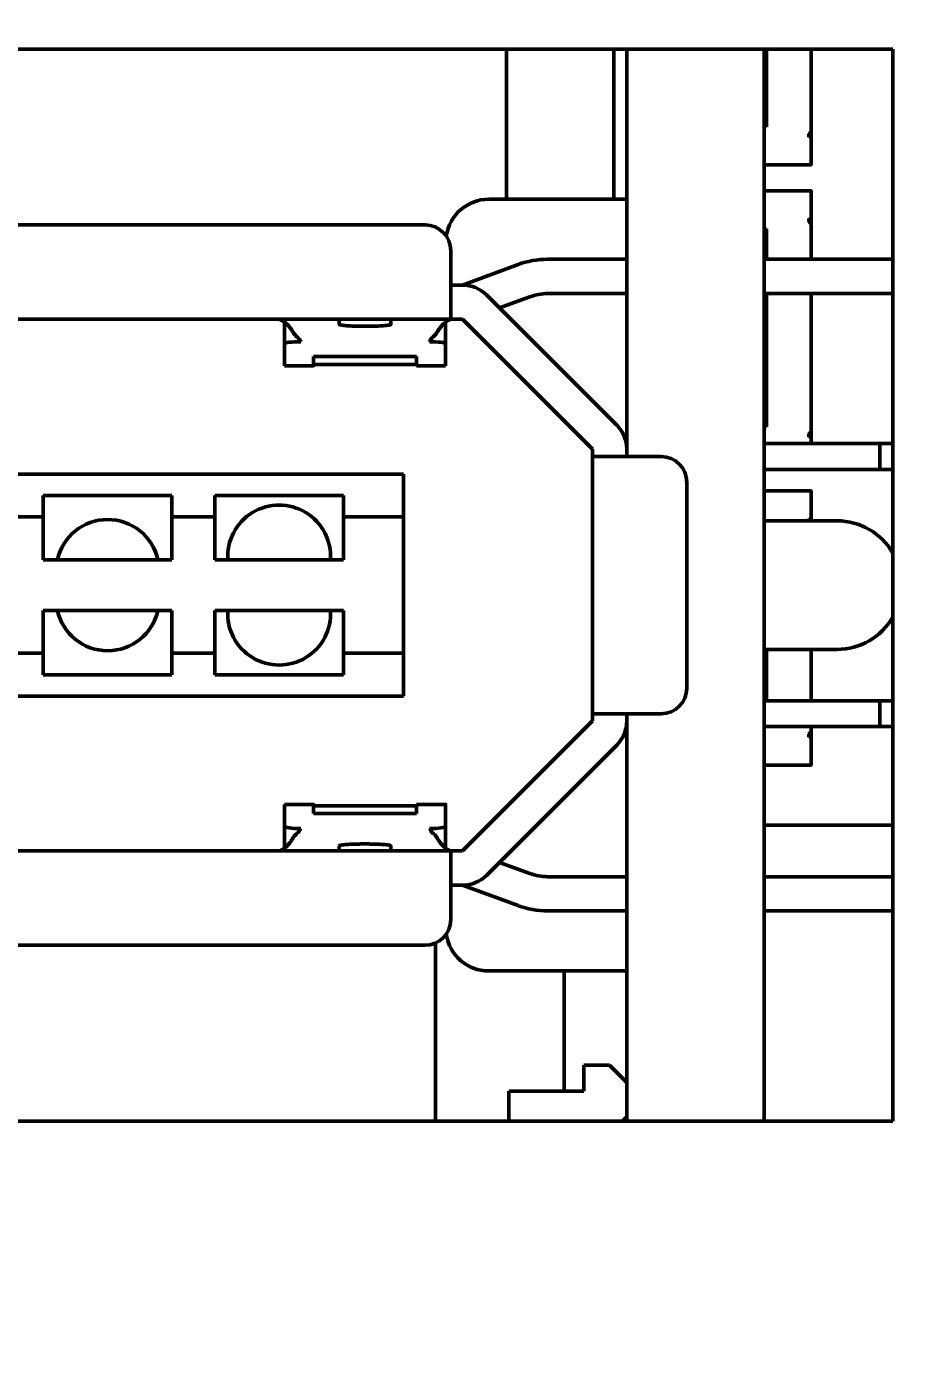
# Model space of a CAD drawing. Header units: millimetres. Extents: x 2121 to 4904, y 892 to 1933.
# Drawn here: x 2494.9 to 2505.29, y 1394.62 to 1410.21 of the extents above; entities that cross this region are included whole.
import ezdxf

# ---------------------------------------------------------------- set-up
doc = ezdxf.new("R2010")
doc.units = ezdxf.units.MM
doc.header["$LTSCALE"] = 1.8
doc.layers.add('외형선(ISO)', color=7, linetype='Continuous', lineweight=50)
doc.layers.add('치수(ISO)', color=7, linetype='Continuous', lineweight=25)
doc.styles.add('주 텍스트 (ISO)', font='')
doc.styles.get('주 텍스트 (ISO)').set_extended_font_data('Tahoma')
doc.dimstyles.new('기본값 (ISO)', dxfattribs={"dimscale": 1.8, "dimtxt": 3.5, "dimasz": 2.5, "dimexe": 3.175, "dimexo": 0, "dimgap": 0.762, "dimtad": 1, "dimrnd": 1e-08, "dimzin": 0, "dimtxsty": '주 텍스트 (ISO)', "dimcen": 0.09, "dimdle": 10, "dimclrd": 256, "dimclre": 256, "dimclrt": 256, "dimazin": 0, "dimtfac": 1.001486, "dimtmove": 0, "dimatfit": 3, "dimfxl": 1, "dimtolj": 1, "dimtzin": 0, "dimlwd": -1, "dimlwe": -1, "dimarcsym": 0})

# ---------------------------------------------------------------- blocks, each defined once
blk = doc.blocks.new('*D747')
at = {"layer": 'Defpoints', "color": 0}
for p in [(2503.341, 1621.494), (2503.941, 1286.494), (2536.504, 1286.494)]:
    blk.add_point(p, dxfattribs=at)
at = {"layer": '치수(ISO)', "color": 7}
for p, q in [((2503.341, 1621.494), (2542.219, 1621.494)), ((2536.504, 1616.994), (2536.504, 1290.994)), ((2503.941, 1286.494), (2542.219, 1286.494))]:
    blk.add_line(p, q, dxfattribs=at)
for points in [[(2537.254, 1616.994), (2535.754, 1616.994), (2536.504, 1621.494)], [(2535.754, 1290.994), (2537.254, 1290.994), (2536.504, 1286.494)]]:
    blk.add_solid(points, dxfattribs=at)
at = {"layer": '치수(ISO)', "color": 7, "insert": (2531.851, 1453.994), "char_height": 6.3, "attachment_point": 5, "rotation": 90, "style": '주 텍스트 (ISO)'}
blk.add_mtext('\\A1;335', dxfattribs=at)

msp = doc.modelspace()

# ---------------------------------------------------------------- linework, layer by layer
at = {"layer": '외형선(ISO)', "color": 7}
for p, q in [((2485.991, 1409.944), (2504.991, 1409.944)), ((2500.491, 1408.194), (2500.491, 1409.944)), ((2501.741, 1408.194), (2501.741, 1409.944)), ((2501.891, 1405.279), (2501.891, 1409.944)), ((2503.491, 1409.944), (2503.491, 1397.444)), ((2503.521, 1409.041), (2503.521, 1409.944)), ((2504.041, 1409.944), (2504.041, 1408.984)), ((2504.991, 1409.944), (2504.991, 1397.444)), ((2503.521, 1409.044), (2503.496, 1409.044)), ((2504.041, 1408.984), (2504.011, 1408.954)), ((2504.011, 1408.954), (2504.036, 1408.979)), ((2504.011, 1408.954), (2504.011, 1408.921)), ((2504.036, 1408.924), (2504.011, 1408.924)), ((2504.036, 1408.979), (2504.041, 1408.984)), ((2504.041, 1408.984), (2504.041, 1408.919)), ((2504.041, 1408.919), (2504.041, 1408.599)), ((2504.036, 1408.594), (2503.496, 1408.594)), ((2503.496, 1408.294), (2504.036, 1408.294)), ((2504.041, 1408.289), (2504.041, 1407.969)), ((2500.283, 1408.194), (2501.891, 1408.194)), ((2504.011, 1407.967), (2504.011, 1407.934)), ((2504.011, 1407.964), (2504.036, 1407.964)), ((2504.041, 1407.969), (2504.041, 1407.904)), ((2490.891, 1407.894), (2499.541, 1407.894)), ((2503.521, 1407.844), (2503.496, 1407.844)), ((2503.521, 1407.494), (2503.521, 1407.847)), ((2504.011, 1407.934), (2504.041, 1407.904)), ((2504.036, 1407.909), (2504.011, 1407.934)), ((2504.041, 1407.904), (2504.036, 1407.909)), ((2504.041, 1407.904), (2504.041, 1407.494)), ((2499.841, 1407.594), (2499.841, 1407.294)), ((2501.691, 1407.494), (2500.969, 1407.494)), ((2501.691, 1407.494), (2501.891, 1407.494)), ((2504.341, 1407.494), (2503.491, 1407.494)), ((2504.341, 1407.494), (2504.991, 1407.494)), ((2500.624, 1407.433), (2499.976, 1407.194)), ((2499.841, 1406.794), (2499.841, 1407.294)), ((2499.976, 1407.194), (2499.841, 1407.194)), ((2501.774, 1405.561), (2500.259, 1407.077)), ((2500.762, 1407.057), (2500.408, 1406.927)), ((2501.891, 1407.094), (2500.969, 1407.094)), ((2504.341, 1407.094), (2503.491, 1407.094)), ((2503.521, 1405.541), (2503.521, 1407.094)), ((2504.041, 1407.094), (2504.041, 1405.484)), ((2504.341, 1407.094), (2504.991, 1407.094)), ((2499.841, 1406.794), (2490.591, 1406.794)), ((2497.904, 1406.76), (2497.904, 1406.506)), ((2499.779, 1406.76), (2499.779, 1406.506)), ((2499.841, 1406.794), (2499.976, 1406.794)), ((2499.976, 1406.794), (2501.491, 1405.279)), ((2498.241, 1406.251), (2497.904, 1406.251)), ((2499.779, 1406.251), (2499.441, 1406.251)), ((2503.521, 1405.544), (2503.496, 1405.544)), ((2504.041, 1405.484), (2504.011, 1405.454)), ((2504.011, 1405.454), (2504.036, 1405.479)), ((2504.011, 1405.454), (2504.011, 1405.421)), ((2504.036, 1405.479), (2504.041, 1405.484)), ((2504.041, 1405.484), (2504.041, 1405.419)), ((2504.841, 1405.344), (2503.491, 1405.344)), ((2504.036, 1405.424), (2504.011, 1405.424)), ((2504.041, 1405.419), (2504.041, 1405.344)), ((2504.841, 1405.044), (2504.841, 1405.344)), ((2504.841, 1405.344), (2504.991, 1405.344)), ((2501.491, 1405.279), (2501.491, 1405.194)), ((2501.491, 1402.194), (2501.491, 1405.194)), ((2501.991, 1405.194), (2501.491, 1405.194)), ((2501.891, 1405.194), (2501.891, 1405.279)), ((2501.991, 1405.194), (2502.291, 1405.194)), ((2492.391, 1404.989), (2499.291, 1404.989)), ((2499.291, 1404.989), (2499.291, 1404.489)), ((2504.841, 1405.044), (2503.491, 1405.044)), ((2504.991, 1405.044), (2504.841, 1405.044)), ((2502.591, 1402.494), (2502.591, 1404.894)), ((2495.091, 1404.739), (2495.091, 1404.489)), ((2496.591, 1404.739), (2495.091, 1404.739)), ((2496.591, 1404.489), (2496.591, 1404.739)), ((2497.091, 1404.739), (2497.091, 1404.489)), ((2498.591, 1404.739), (2497.091, 1404.739)), ((2498.591, 1404.489), (2498.591, 1404.739)), ((2503.496, 1404.794), (2504.036, 1404.794)), ((2504.041, 1404.789), (2504.041, 1404.469)), ((2494.591, 1404.489), (2495.091, 1404.489)), ((2495.091, 1404.489), (2495.091, 1403.989)), ((2496.591, 1404.489), (2497.091, 1404.489)), ((2496.591, 1403.989), (2496.591, 1404.489)), ((2497.091, 1404.489), (2497.091, 1403.989)), ((2498.591, 1404.489), (2499.291, 1404.489)), ((2498.591, 1403.989), (2498.591, 1404.489)), ((2499.291, 1403.989), (2499.291, 1404.489)), ((2503.491, 1404.444), (2504.341, 1404.444)), ((2504.011, 1404.467), (2504.011, 1404.444)), ((2504.011, 1404.464), (2504.036, 1404.464)), ((2504.041, 1404.469), (2504.041, 1404.444)), ((2496.591, 1403.989), (2495.091, 1403.989)), ((2498.591, 1403.989), (2497.091, 1403.989)), ((2499.291, 1403.399), (2499.291, 1403.989)), ((2496.591, 1403.399), (2495.091, 1403.399)), ((2495.091, 1402.899), (2495.091, 1403.399)), ((2496.591, 1403.399), (2496.591, 1402.899)), ((2498.591, 1403.399), (2497.091, 1403.399)), ((2497.091, 1402.899), (2497.091, 1403.399)), ((2498.591, 1403.399), (2498.591, 1402.899)), ((2499.291, 1402.899), (2499.291, 1403.399)), ((2495.091, 1402.899), (2494.591, 1402.899)), ((2495.091, 1402.649), (2495.091, 1402.899)), ((2496.591, 1402.899), (2496.591, 1402.649)), ((2497.091, 1402.899), (2496.591, 1402.899)), ((2497.091, 1402.649), (2497.091, 1402.899)), ((2498.591, 1402.899), (2498.591, 1402.649)), ((2499.291, 1402.899), (2498.591, 1402.899)), ((2499.291, 1402.899), (2499.291, 1402.399)), ((2504.341, 1402.944), (2503.491, 1402.944)), ((2503.521, 1402.344), (2503.521, 1402.944)), ((2504.041, 1402.944), (2504.041, 1402.344)), ((2496.591, 1402.649), (2495.091, 1402.649)), ((2498.591, 1402.649), (2497.091, 1402.649)), ((2499.291, 1402.399), (2492.391, 1402.399)), ((2504.841, 1402.344), (2503.491, 1402.344)), ((2504.841, 1402.044), (2504.841, 1402.344)), ((2504.841, 1402.344), (2504.991, 1402.344)), ((2501.491, 1402.11), (2501.491, 1402.194)), ((2501.491, 1402.194), (2501.991, 1402.194)), ((2501.891, 1402.194), (2501.891, 1402.11)), ((2501.991, 1402.194), (2502.291, 1402.194)), ((2499.976, 1400.594), (2501.491, 1402.11)), ((2501.891, 1397.444), (2501.891, 1402.11)), ((2504.841, 1402.044), (2503.491, 1402.044)), ((2503.521, 1402.041), (2503.521, 1402.044)), ((2504.041, 1402.044), (2504.041, 1401.984)), ((2504.991, 1402.044), (2504.841, 1402.044)), ((2504.041, 1401.984), (2504.011, 1401.954)), ((2504.011, 1401.954), (2504.036, 1401.979)), ((2504.011, 1401.954), (2504.011, 1401.921)), ((2504.036, 1401.924), (2504.011, 1401.924)), ((2504.036, 1401.979), (2504.041, 1401.984)), ((2504.041, 1401.984), (2504.041, 1401.919)), ((2504.041, 1401.919), (2504.041, 1401.599)), ((2501.774, 1401.827), (2500.259, 1400.311)), ((2504.036, 1401.594), (2503.496, 1401.594)), ((2498.241, 1401.137), (2497.904, 1401.137)), ((2499.779, 1401.137), (2499.441, 1401.137)), ((2497.904, 1400.628), (2497.904, 1400.883)), ((2499.779, 1400.628), (2499.779, 1400.883)), ((2504.991, 1400.894), (2503.491, 1400.894)), ((2490.591, 1400.594), (2499.841, 1400.594)), ((2499.841, 1400.594), (2499.976, 1400.594)), ((2499.841, 1400.094), (2499.841, 1400.594)), ((2500.408, 1400.461), (2500.762, 1400.331)), ((2499.976, 1400.194), (2499.841, 1400.194)), ((2500.624, 1399.956), (2499.976, 1400.194)), ((2500.969, 1400.294), (2501.891, 1400.294)), ((2504.341, 1400.294), (2503.491, 1400.294)), ((2504.341, 1400.294), (2504.991, 1400.294)), ((2499.841, 1399.794), (2499.841, 1400.094)), ((2501.691, 1399.894), (2500.969, 1399.894)), ((2501.691, 1399.894), (2501.891, 1399.894)), ((2504.341, 1399.894), (2503.491, 1399.894)), ((2504.341, 1399.894), (2504.991, 1399.894)), ((2490.891, 1399.494), (2499.541, 1399.494)), ((2499.661, 1397.444), (2499.661, 1399.519)), ((2501.891, 1399.194), (2500.283, 1399.194)), ((2501.161, 1399.194), (2501.161, 1397.794)), ((2501.691, 1398.094), (2501.391, 1398.094)), ((2501.391, 1398.094), (2501.391, 1397.794)), ((2501.891, 1397.894), (2501.691, 1398.094)), ((2501.391, 1397.794), (2500.516, 1397.794)), ((2500.516, 1397.794), (2500.516, 1397.444)), ((2504.991, 1397.444), (2485.991, 1397.444)), ((2501.841, 1397.444), (2501.891, 1397.494))]:
    msp.add_line(p, q, dxfattribs=at)
for centre, radius, start, end in [((2503.496, 1409.039), 0.005, 90, 180), ((2504.036, 1408.919), 0.005, 0, 90), ((2503.496, 1408.599), 0.005, 180, 270), ((2504.036, 1408.599), 0.005, 270, 0), ((2503.496, 1408.289), 0.005, 90, 180), ((2504.036, 1408.289), 0.005, 0, 90), ((2500.283, 1407.694), 0.5, 90, 171.9012), ((2504.036, 1407.969), 0.005, 270, 0), ((2499.541, 1407.594), 0.3, 0, 90), ((2503.496, 1407.849), 0.005, 180, 270), ((2500.969, 1406.494), 1, 90, 110.2046), ((2499.976, 1406.794), 0.4, 45, 90), ((2500.969, 1406.494), 0.6, 90, 110.2046), ((2501.491, 1405.279), 0.4, 0, 45), ((2503.496, 1405.539), 0.005, 90, 180), ((2504.036, 1405.419), 0.005, 0, 90), ((2502.291, 1404.894), 0.3, 0, 90), ((2503.496, 1404.789), 0.005, 90, 180), ((2504.036, 1404.789), 0.005, 0, 90), ((2497.84, 1404.027), 0.6, 356.4062, 183.5938), ((2495.841, 1403.859), 0.6, 90, 167.4773), ((2495.841, 1403.859), 0.6, 12.5227, 90), ((2504.036, 1404.469), 0.005, 270, 0), ((2504.341, 1403.694), 0.75, 29.9264, 90), ((2495.841, 1403.529), 0.6, 192.5227, 270), ((2495.841, 1403.529), 0.6, 270, 347.4773), ((2497.84, 1403.362), 0.6, 176.4062, 3.5938), ((2504.341, 1403.694), 0.75, 270, 330.0736), ((2502.291, 1402.494), 0.3, 270, 0), ((2501.491, 1402.11), 0.4, 315, 0), ((2503.496, 1402.039), 0.005, 90, 180), ((2504.036, 1401.919), 0.005, 0, 90), ((2503.496, 1401.599), 0.005, 180, 270), ((2504.036, 1401.599), 0.005, 270, 0), ((2499.976, 1400.594), 0.4, 270, 315), ((2500.969, 1400.894), 0.6, 249.7954, 270), ((2500.969, 1400.894), 1, 249.7954, 270), ((2499.541, 1399.794), 0.3, 270, 0), ((2500.283, 1399.694), 0.5, 188.0988, 270)]:
    msp.add_arc(centre, radius, start, end, dxfattribs=at)
for points in [[(2503.521, 1409.039), (2503.521, 1409.04), (2503.521, 1409.041), (2503.521, 1409.041)], [(2504.011, 1408.921), (2504.011, 1408.921), (2504.011, 1408.92), (2504.011, 1408.919)], [(2504.011, 1407.969), (2504.011, 1407.969), (2504.011, 1407.968), (2504.011, 1407.967)], [(2503.521, 1407.847), (2503.521, 1407.848), (2503.521, 1407.849), (2503.521, 1407.849)], [(2503.521, 1405.539), (2503.521, 1405.54), (2503.521, 1405.541), (2503.521, 1405.541)], [(2504.011, 1405.421), (2504.011, 1405.421), (2504.011, 1405.42), (2504.011, 1405.419)], [(2504.011, 1404.469), (2504.011, 1404.469), (2504.011, 1404.468), (2504.011, 1404.467)], [(2503.521, 1402.039), (2503.521, 1402.04), (2503.521, 1402.041), (2503.521, 1402.041)], [(2504.011, 1401.921), (2504.011, 1401.921), (2504.011, 1401.92), (2504.011, 1401.919)]]:
    msp.add_open_spline(points, degree=3, dxfattribs=at)
for points, knots in [([(2497.842, 1406.794), (2497.856, 1406.788), (2497.867, 1406.783), (2497.878, 1406.777), (2497.883, 1406.774), (2497.888, 1406.771), (2497.892, 1406.769), (2497.894, 1406.767), (2497.897, 1406.766), (2497.899, 1406.764), (2497.9, 1406.764), (2497.901, 1406.763), (2497.902, 1406.762), (2497.902, 1406.762), (2497.902, 1406.761), (2497.903, 1406.761), (2497.903, 1406.761), (2497.904, 1406.76), (2497.904, 1406.76), (2497.909, 1406.757), (2497.913, 1406.753), (2497.917, 1406.75), (2497.923, 1406.744), (2497.93, 1406.738), (2497.936, 1406.732), (2497.941, 1406.727), (2497.946, 1406.721), (2497.951, 1406.715), (2497.955, 1406.711), (2497.958, 1406.707), (2497.961, 1406.702), (2497.963, 1406.7), (2497.965, 1406.698), (2497.967, 1406.695), (2497.972, 1406.688), (2497.977, 1406.681), (2497.982, 1406.674), (2497.984, 1406.672), (2497.985, 1406.67), (2497.986, 1406.668), (2497.987, 1406.666), (2497.989, 1406.664), (2497.99, 1406.662), (2497.991, 1406.66), (2497.993, 1406.658), (2497.994, 1406.656), (2497.995, 1406.654), (2497.997, 1406.652), (2497.998, 1406.65), (2497.998, 1406.649), (2497.999, 1406.648), (2497.999, 1406.647), (2498, 1406.647), (2498, 1406.647), (2498, 1406.646), (2498, 1406.646), (2498.001, 1406.645), (2498.001, 1406.645), (2498.002, 1406.644), (2498.002, 1406.643), (2498.003, 1406.642), (2498.004, 1406.64), (2498.005, 1406.639), (2498.006, 1406.637), (2498.008, 1406.634), (2498.01, 1406.631), (2498.012, 1406.628), (2498.013, 1406.627), (2498.014, 1406.626), (2498.014, 1406.625), (2498.017, 1406.621), (2498.019, 1406.618), (2498.022, 1406.615), (2498.024, 1406.613), (2498.027, 1406.61), (2498.029, 1406.608), (2498.033, 1406.603), (2498.038, 1406.599), (2498.043, 1406.594), (2498.046, 1406.592), (2498.049, 1406.59), (2498.052, 1406.587), (2498.053, 1406.586), (2498.054, 1406.585), (2498.055, 1406.584), (2498.055, 1406.584), (2498.056, 1406.584), (2498.056, 1406.583), (2498.057, 1406.583), (2498.057, 1406.582), (2498.058, 1406.581), (2498.058, 1406.581), (2498.059, 1406.581), (2498.059, 1406.58), (2498.06, 1406.58), (2498.06, 1406.58), (2498.06, 1406.579), (2498.065, 1406.574), (2498.07, 1406.569), (2498.074, 1406.564), (2498.076, 1406.56), (2498.079, 1406.557), (2498.081, 1406.554), (2498.086, 1406.545), (2498.089, 1406.538), (2498.091, 1406.533)], [0.0020053, 0.0020053, 0.0020053, 0.0020053, 0.1267546, 0.1267546, 0.1267546, 0.1891293, 0.1891293, 0.1891293, 0.2203166, 0.2203166, 0.2203166, 0.2359103, 0.2359103, 0.2359103, 0.2437071, 0.2437071, 0.2437071, 0.251504, 0.251504, 0.251504, 0.3029398, 0.3029398, 0.3029398, 0.3762533, 0.3762533, 0.3762533, 0.438628, 0.438628, 0.438628, 0.4793784, 0.4793784, 0.4793784, 0.5010026, 0.5010026, 0.5010026, 0.5633773, 0.5633773, 0.5633773, 0.5791938, 0.5791938, 0.5791938, 0.5945646, 0.5945646, 0.5945646, 0.6101583, 0.6101583, 0.6101583, 0.625752, 0.625752, 0.625752, 0.6306847, 0.6306847, 0.6306847, 0.633726, 0.633726, 0.633726, 0.6367672, 0.6367672, 0.6367672, 0.6428492, 0.6428492, 0.6428492, 0.6550118, 0.6550118, 0.6550118, 0.6793312, 0.6793312, 0.6793312, 0.6881266, 0.6881266, 0.6881266, 0.719314, 0.719314, 0.719314, 0.7505013, 0.7505013, 0.7505013, 0.812876, 0.812876, 0.812876, 0.8440633, 0.8440633, 0.8440633, 0.8557671, 0.8557671, 0.8557671, 0.859657, 0.859657, 0.859657, 0.8674538, 0.8674538, 0.8674538, 0.8713522, 0.8713522, 0.8713522, 0.8752507, 0.8752507, 0.8752507, 0.9136228, 0.9136228, 0.9136228, 0.9376253, 0.9376253, 0.9376253, 1, 1, 1, 1]), ([(2498.541, 1406.734), (2498.541, 1406.74), (2498.541, 1406.745), (2498.541, 1406.773), (2498.541, 1406.784), (2498.541, 1406.794)], [0.7002284, 0.7002284, 0.7002284, 0.7002284, 0.75, 0.75, 0.9988847, 0.9988847, 0.9988847, 0.9988847]), ([(2498.841, 1406.713), (2498.82, 1406.713), (2498.799, 1406.713), (2498.756, 1406.714), (2498.735, 1406.714), (2498.683, 1406.716), (2498.654, 1406.718), (2498.602, 1406.721), (2498.581, 1406.724), (2498.557, 1406.727), (2498.55, 1406.729), (2498.543, 1406.731), (2498.541, 1406.733), (2498.541, 1406.734)], [-0.04726548, -0.04726548, -0.04726548, -0.04726548, -0.04087659, -0.04087659, -0.03423984, -0.03423984, -0.02364633, -0.02364633, -0.01215197, -0.01215197, -0.0053539, -0.0053539, -0.000001, -0.000001, -0.000001, -0.000001]), ([(2499.141, 1406.734), (2499.141, 1406.733), (2499.14, 1406.731), (2499.133, 1406.729), (2499.126, 1406.727), (2499.102, 1406.724), (2499.081, 1406.721), (2499.029, 1406.718), (2499, 1406.716), (2498.947, 1406.714), (2498.926, 1406.714), (2498.884, 1406.713), (2498.863, 1406.713), (2498.841, 1406.713)], [-0.04726258, -0.04726258, -0.04726258, -0.04726258, -0.04191013, -0.04191013, -0.03511271, -0.03511271, -0.0236194, -0.0236194, -0.01302658, -0.01302658, -0.00638985, -0.00638985, -0.000001, -0.000001, -0.000001, -0.000001]), ([(2499.141, 1406.794), (2499.141, 1406.784), (2499.141, 1406.773), (2499.141, 1406.745), (2499.141, 1406.74), (2499.141, 1406.734)], [-0.9988847, -0.9988847, -0.9988847, -0.9988847, -0.75, -0.75, -0.7002284, -0.7002284, -0.7002284, -0.7002284]), ([(2499.591, 1406.533), (2499.594, 1406.538), (2499.597, 1406.545), (2499.602, 1406.554), (2499.604, 1406.557), (2499.607, 1406.56), (2499.609, 1406.564), (2499.613, 1406.569), (2499.617, 1406.574), (2499.623, 1406.579), (2499.623, 1406.58), (2499.623, 1406.58), (2499.624, 1406.58), (2499.624, 1406.581), (2499.624, 1406.581), (2499.625, 1406.581), (2499.626, 1406.582), (2499.626, 1406.583), (2499.627, 1406.583), (2499.627, 1406.584), (2499.628, 1406.584), (2499.628, 1406.584), (2499.629, 1406.585), (2499.63, 1406.586), (2499.631, 1406.587), (2499.634, 1406.59), (2499.637, 1406.592), (2499.639, 1406.594), (2499.645, 1406.599), (2499.649, 1406.603), (2499.654, 1406.608), (2499.656, 1406.61), (2499.659, 1406.613), (2499.661, 1406.615), (2499.663, 1406.618), (2499.666, 1406.621), (2499.669, 1406.625), (2499.669, 1406.626), (2499.67, 1406.627), (2499.671, 1406.628), (2499.673, 1406.63), (2499.675, 1406.633), (2499.677, 1406.636), (2499.678, 1406.638), (2499.679, 1406.64), (2499.68, 1406.642), (2499.681, 1406.643), (2499.681, 1406.644), (2499.682, 1406.645), (2499.682, 1406.645), (2499.683, 1406.646), (2499.683, 1406.646), (2499.683, 1406.647), (2499.683, 1406.647), (2499.684, 1406.647), (2499.684, 1406.648), (2499.684, 1406.649), (2499.685, 1406.65), (2499.686, 1406.652), (2499.688, 1406.654), (2499.689, 1406.656), (2499.69, 1406.658), (2499.692, 1406.66), (2499.693, 1406.662), (2499.694, 1406.664), (2499.695, 1406.666), (2499.697, 1406.668), (2499.698, 1406.67), (2499.699, 1406.672), (2499.701, 1406.674), (2499.706, 1406.681), (2499.711, 1406.688), (2499.716, 1406.695), (2499.718, 1406.698), (2499.72, 1406.7), (2499.721, 1406.702), (2499.725, 1406.707), (2499.728, 1406.711), (2499.732, 1406.715), (2499.737, 1406.721), (2499.742, 1406.727), (2499.747, 1406.732), (2499.753, 1406.738), (2499.759, 1406.744), (2499.766, 1406.75), (2499.77, 1406.753), (2499.774, 1406.757), (2499.778, 1406.76), (2499.779, 1406.76), (2499.78, 1406.761), (2499.78, 1406.761), (2499.78, 1406.761), (2499.781, 1406.762), (2499.781, 1406.762), (2499.782, 1406.763), (2499.783, 1406.764), (2499.784, 1406.764), (2499.786, 1406.766), (2499.789, 1406.767), (2499.791, 1406.769), (2499.795, 1406.771), (2499.8, 1406.774), (2499.805, 1406.777), (2499.816, 1406.783), (2499.827, 1406.788), (2499.841, 1406.794)], [0, 0, 0, 0, 0.0623747, 0.0623747, 0.0623747, 0.0863772, 0.0863772, 0.0863772, 0.1247494, 0.1247494, 0.1247494, 0.1286478, 0.1286478, 0.1286478, 0.1325462, 0.1325462, 0.1325462, 0.140343, 0.140343, 0.140343, 0.1442341, 0.1442341, 0.1442341, 0.1559367, 0.1559367, 0.1559367, 0.187124, 0.187124, 0.187124, 0.2494987, 0.2494987, 0.2494987, 0.280686, 0.280686, 0.280686, 0.3118734, 0.3118734, 0.3118734, 0.3206749, 0.3206749, 0.3206749, 0.3430607, 0.3430607, 0.3430607, 0.3571617, 0.3571617, 0.3571617, 0.363245, 0.363245, 0.363245, 0.3662868, 0.3662868, 0.3662868, 0.3693288, 0.3693288, 0.3693288, 0.3742481, 0.3742481, 0.3742481, 0.3898417, 0.3898417, 0.3898417, 0.4054354, 0.4054354, 0.4054354, 0.4208253, 0.4208253, 0.4208253, 0.4366227, 0.4366227, 0.4366227, 0.4989974, 0.4989974, 0.4989974, 0.5206458, 0.5206458, 0.5206458, 0.5613721, 0.5613721, 0.5613721, 0.6237468, 0.6237468, 0.6237468, 0.6970752, 0.6970752, 0.6970752, 0.7484961, 0.7484961, 0.7484961, 0.756293, 0.756293, 0.756293, 0.7640898, 0.7640898, 0.7640898, 0.7796835, 0.7796835, 0.7796835, 0.8108708, 0.8108708, 0.8108708, 0.8732455, 0.8732455, 0.8732455, 0.9979948, 0.9979948, 0.9979948, 0.9979948]), ([(2498.091, 1406.533), (2498.042, 1406.533), (2497.993, 1406.531), (2497.958, 1406.526), (2497.924, 1406.521), (2497.904, 1406.514), (2497.904, 1406.506)], [0, 0, 0, 0, 0.5, 0.5, 0.5, 1, 1, 1, 1]), ([(2497.904, 1406.506), (2497.904, 1406.505), (2497.904, 1406.499), (2497.904, 1406.491), (2497.904, 1406.481), (2497.904, 1406.476), (2497.904, 1406.474), (2497.904, 1406.474), (2497.904, 1406.473), (2497.904, 1406.473), (2497.904, 1406.472), (2497.904, 1406.471), (2497.904, 1406.46), (2497.904, 1406.447), (2497.904, 1406.413), (2497.904, 1406.393), (2497.904, 1406.351), (2497.904, 1406.329), (2497.904, 1406.289), (2497.904, 1406.271), (2497.904, 1406.255), (2497.904, 1406.252), (2497.904, 1406.251), (2497.904, 1406.251), (2497.904, 1406.251)], [-0.2211868, -0.2211868, -0.2211868, -0.2211868, -0.21875, -0.203125, -0.1953125, -0.1914063, -0.190918, -0.190918, -0.1904297, -0.1904297, -0.1894531, -0.1875, -0.1875, -0.15625, -0.15625, -0.125, -0.125, -0.09375, -0.09375, -0.0625, -0.0625, -0.046875, -0.046875, -0.0452681, -0.0452681, -0.0452681, -0.0452681]), ([(2499.779, 1406.506), (2499.779, 1406.514), (2499.76, 1406.521), (2499.725, 1406.526), (2499.689, 1406.531), (2499.642, 1406.533), (2499.591, 1406.533)], [0, 0, 0, 0, 0.5, 0.5, 0.5, 1, 1, 1, 1]), ([(2499.779, 1406.251), (2499.779, 1406.251), (2499.779, 1406.251), (2499.779, 1406.252), (2499.779, 1406.255), (2499.779, 1406.271), (2499.779, 1406.289), (2499.779, 1406.329), (2499.779, 1406.351), (2499.779, 1406.393), (2499.779, 1406.413), (2499.779, 1406.447), (2499.779, 1406.46), (2499.779, 1406.471), (2499.779, 1406.472), (2499.779, 1406.473), (2499.779, 1406.473), (2499.779, 1406.474), (2499.779, 1406.474), (2499.779, 1406.476), (2499.779, 1406.481), (2499.779, 1406.491), (2499.779, 1406.499), (2499.779, 1406.505), (2499.779, 1406.506)], [0.0452681, 0.0452681, 0.0452681, 0.0452681, 0.046875, 0.046875, 0.0625, 0.0625, 0.09375, 0.09375, 0.125, 0.125, 0.15625, 0.15625, 0.1875, 0.1875, 0.1894531, 0.1904297, 0.1904297, 0.190918, 0.190918, 0.1914063, 0.1953125, 0.203125, 0.21875, 0.2211868, 0.2211868, 0.2211868, 0.2211868]), ([(2498.241, 1406.251), (2498.241, 1406.251), (2498.241, 1406.251), (2498.241, 1406.252), (2498.241, 1406.255), (2498.241, 1406.271), (2498.241, 1406.289), (2498.241, 1406.325), (2498.241, 1406.342), (2498.241, 1406.359)], [0.04526813, 0.04526813, 0.04526813, 0.04526813, 0.046875, 0.046875, 0.0625, 0.0625, 0.09375, 0.09375, 0.11856529, 0.11856529, 0.11856529, 0.11856529]), ([(2498.241, 1406.359), (2498.441, 1406.359), (2498.641, 1406.359), (2499.041, 1406.359), (2499.241, 1406.359), (2499.441, 1406.359)], [-0.1200022, -0.1200022, -0.1200022, -0.1200022, -0.0600022, -0.0600022, -0.0000022, -0.0000022, -0.0000022, -0.0000022]), ([(2499.441, 1406.268), (2499.241, 1406.268), (2499.041, 1406.268), (2498.641, 1406.268), (2498.441, 1406.268), (2498.241, 1406.268)], [0.0000017, 0.0000017, 0.0000017, 0.0000017, 0.0600017, 0.0600017, 0.1200017, 0.1200017, 0.1200017, 0.1200017]), ([(2499.441, 1406.359), (2499.441, 1406.342), (2499.441, 1406.325), (2499.441, 1406.289), (2499.441, 1406.271), (2499.441, 1406.255), (2499.441, 1406.252), (2499.441, 1406.251), (2499.441, 1406.251), (2499.441, 1406.251)], [-0.11856529, -0.11856529, -0.11856529, -0.11856529, -0.09375, -0.09375, -0.0625, -0.0625, -0.046875, -0.046875, -0.04526813, -0.04526813, -0.04526813, -0.04526813]), ([(2497.904, 1400.883), (2497.904, 1400.884), (2497.904, 1400.889), (2497.904, 1400.898), (2497.904, 1400.908), (2497.904, 1400.913), (2497.904, 1400.915), (2497.904, 1400.915), (2497.904, 1400.915), (2497.904, 1400.916), (2497.904, 1400.917), (2497.904, 1400.917), (2497.904, 1400.928), (2497.904, 1400.942), (2497.904, 1400.976), (2497.904, 1400.996), (2497.904, 1401.037), (2497.904, 1401.059), (2497.904, 1401.099), (2497.904, 1401.117), (2497.904, 1401.133), (2497.904, 1401.137), (2497.904, 1401.137), (2497.904, 1401.137), (2497.904, 1401.137)], [-0.2211868, -0.2211868, -0.2211868, -0.2211868, -0.21875, -0.203125, -0.1953125, -0.1914063, -0.190918, -0.190918, -0.1904297, -0.1904297, -0.1894531, -0.1875, -0.1875, -0.15625, -0.15625, -0.125, -0.125, -0.09375, -0.09375, -0.0625, -0.0625, -0.046875, -0.046875, -0.0452681, -0.0452681, -0.0452681, -0.0452681]), ([(2498.241, 1401.137), (2498.241, 1401.137), (2498.241, 1401.137), (2498.241, 1401.137), (2498.241, 1401.133), (2498.241, 1401.117), (2498.241, 1401.099), (2498.241, 1401.064), (2498.241, 1401.046), (2498.241, 1401.029)], [0.04526813, 0.04526813, 0.04526813, 0.04526813, 0.046875, 0.046875, 0.0625, 0.0625, 0.09375, 0.09375, 0.11856529, 0.11856529, 0.11856529, 0.11856529]), ([(2499.441, 1401.121), (2499.241, 1401.121), (2499.041, 1401.121), (2498.641, 1401.121), (2498.441, 1401.121), (2498.241, 1401.121)], [0.0000017, 0.0000017, 0.0000017, 0.0000017, 0.0600017, 0.0600017, 0.1200017, 0.1200017, 0.1200017, 0.1200017]), ([(2499.441, 1401.029), (2499.441, 1401.046), (2499.441, 1401.064), (2499.441, 1401.099), (2499.441, 1401.117), (2499.441, 1401.133), (2499.441, 1401.137), (2499.441, 1401.137), (2499.441, 1401.137), (2499.441, 1401.137)], [-0.11856529, -0.11856529, -0.11856529, -0.11856529, -0.09375, -0.09375, -0.0625, -0.0625, -0.046875, -0.046875, -0.04526813, -0.04526813, -0.04526813, -0.04526813]), ([(2499.779, 1401.137), (2499.779, 1401.137), (2499.779, 1401.137), (2499.779, 1401.137), (2499.779, 1401.133), (2499.779, 1401.117), (2499.779, 1401.099), (2499.779, 1401.059), (2499.779, 1401.037), (2499.779, 1400.996), (2499.779, 1400.976), (2499.779, 1400.942), (2499.779, 1400.928), (2499.779, 1400.917), (2499.779, 1400.917), (2499.779, 1400.916), (2499.779, 1400.915), (2499.779, 1400.915), (2499.779, 1400.915), (2499.779, 1400.913), (2499.779, 1400.908), (2499.779, 1400.898), (2499.779, 1400.889), (2499.779, 1400.884), (2499.779, 1400.883)], [0.0452681, 0.0452681, 0.0452681, 0.0452681, 0.046875, 0.046875, 0.0625, 0.0625, 0.09375, 0.09375, 0.125, 0.125, 0.15625, 0.15625, 0.1875, 0.1875, 0.1894531, 0.1904297, 0.1904297, 0.190918, 0.190918, 0.1914063, 0.1953125, 0.203125, 0.21875, 0.2211868, 0.2211868, 0.2211868, 0.2211868]), ([(2498.241, 1401.029), (2498.441, 1401.029), (2498.641, 1401.029), (2499.041, 1401.029), (2499.241, 1401.029), (2499.441, 1401.029)], [-0.1200022, -0.1200022, -0.1200022, -0.1200022, -0.0600022, -0.0600022, -0.0000022, -0.0000022, -0.0000022, -0.0000022]), ([(2497.842, 1400.594), (2497.863, 1400.604), (2497.883, 1400.613), (2497.904, 1400.628), (2497.908, 1400.632), (2497.913, 1400.635), (2497.917, 1400.639), (2497.932, 1400.652), (2497.947, 1400.668), (2497.961, 1400.686), (2497.963, 1400.689), (2497.965, 1400.691), (2497.967, 1400.693), (2497.973, 1400.702), (2497.98, 1400.711), (2497.986, 1400.721), (2497.99, 1400.727), (2497.994, 1400.733), (2497.998, 1400.739), (2497.998, 1400.74), (2497.999, 1400.74), (2497.999, 1400.741), (2498, 1400.742), (2498, 1400.742), (2498, 1400.743), (2498, 1400.743), (2498.001, 1400.744), (2498.001, 1400.744), (2498.002, 1400.745), (2498.002, 1400.746), (2498.003, 1400.747), (2498.004, 1400.748), (2498.005, 1400.75), (2498.006, 1400.751), (2498.008, 1400.755), (2498.01, 1400.758), (2498.012, 1400.761), (2498.013, 1400.761), (2498.013, 1400.762), (2498.013, 1400.762), (2498.019, 1400.769), (2498.024, 1400.776), (2498.029, 1400.781), (2498.038, 1400.79), (2498.046, 1400.797), (2498.055, 1400.804), (2498.057, 1400.806), (2498.058, 1400.808), (2498.06, 1400.809), (2498.065, 1400.814), (2498.069, 1400.819), (2498.074, 1400.825), (2498.08, 1400.833), (2498.086, 1400.843), (2498.091, 1400.855)], [0.0012965, 0.0012965, 0.0012965, 0.0012965, 0.2490316, 0.2490316, 0.2490316, 0.3021397, 0.3021397, 0.3021397, 0.4789093, 0.4789093, 0.4789093, 0.4993544, 0.4993544, 0.4993544, 0.5780127, 0.5780127, 0.5780127, 0.6245158, 0.6245158, 0.6245158, 0.6307839, 0.6307839, 0.6307839, 0.6341317, 0.6341317, 0.6341317, 0.6374712, 0.6374712, 0.6374712, 0.644113, 0.644113, 0.644113, 0.6558062, 0.6558062, 0.6558062, 0.6823374, 0.6823374, 0.6823374, 0.6870965, 0.6870965, 0.6870965, 0.7496772, 0.7496772, 0.7496772, 0.8530211, 0.8530211, 0.8530211, 0.8748386, 0.8748386, 0.8748386, 0.9288633, 0.9288633, 0.9288633, 1, 1, 1, 1]), ([(2498.091, 1400.855), (2498.042, 1400.855), (2497.993, 1400.858), (2497.924, 1400.868), (2497.904, 1400.875), (2497.904, 1400.883)], [0, 0, 0, 0, 0.5, 0.5, 1, 1, 1, 1]), ([(2499.779, 1400.883), (2499.779, 1400.875), (2499.759, 1400.868), (2499.69, 1400.858), (2499.641, 1400.855), (2499.591, 1400.855)], [0, 0, 0, 0, 0.5, 0.5, 1, 1, 1, 1]), ([(2499.591, 1400.855), (2499.597, 1400.843), (2499.603, 1400.833), (2499.609, 1400.825), (2499.614, 1400.819), (2499.618, 1400.814), (2499.623, 1400.809), (2499.624, 1400.808), (2499.626, 1400.806), (2499.628, 1400.804), (2499.637, 1400.797), (2499.645, 1400.79), (2499.654, 1400.781), (2499.659, 1400.776), (2499.664, 1400.769), (2499.67, 1400.762), (2499.67, 1400.762), (2499.67, 1400.761), (2499.671, 1400.761), (2499.673, 1400.758), (2499.675, 1400.755), (2499.677, 1400.752), (2499.678, 1400.75), (2499.679, 1400.748), (2499.68, 1400.747), (2499.681, 1400.746), (2499.681, 1400.745), (2499.682, 1400.744), (2499.682, 1400.744), (2499.682, 1400.743), (2499.683, 1400.743), (2499.683, 1400.742), (2499.683, 1400.742), (2499.684, 1400.741), (2499.684, 1400.74), (2499.685, 1400.74), (2499.685, 1400.739), (2499.689, 1400.733), (2499.693, 1400.727), (2499.697, 1400.721), (2499.703, 1400.711), (2499.71, 1400.702), (2499.716, 1400.693), (2499.718, 1400.691), (2499.72, 1400.689), (2499.721, 1400.686), (2499.736, 1400.668), (2499.751, 1400.652), (2499.766, 1400.639), (2499.77, 1400.635), (2499.774, 1400.632), (2499.779, 1400.628), (2499.8, 1400.613), (2499.82, 1400.604), (2499.841, 1400.594)], [0, 0, 0, 0, 0.0711347, 0.0711347, 0.0711347, 0.1251614, 0.1251614, 0.1251614, 0.1469801, 0.1469801, 0.1469801, 0.2503228, 0.2503228, 0.2503228, 0.3129035, 0.3129035, 0.3129035, 0.3176754, 0.3176754, 0.3176754, 0.3428455, 0.3428455, 0.3428455, 0.3559022, 0.3559022, 0.3559022, 0.3625444, 0.3625444, 0.3625444, 0.3658841, 0.3658841, 0.3658841, 0.3692321, 0.3692321, 0.3692321, 0.3754842, 0.3754842, 0.3754842, 0.4220066, 0.4220066, 0.4220066, 0.5006455, 0.5006455, 0.5006455, 0.521116, 0.521116, 0.521116, 0.6978776, 0.6978776, 0.6978776, 0.7509683, 0.7509683, 0.7509683, 0.9987035, 0.9987035, 0.9987035, 0.9987035]), ([(2498.541, 1400.655), (2498.541, 1400.656), (2498.543, 1400.657), (2498.55, 1400.66), (2498.557, 1400.661), (2498.581, 1400.665), (2498.602, 1400.667), (2498.654, 1400.671), (2498.683, 1400.672), (2498.735, 1400.674), (2498.756, 1400.675), (2498.799, 1400.675), (2498.82, 1400.676), (2498.841, 1400.676)], [0.000001, 0.000001, 0.000001, 0.000001, 0.00535377, 0.00535377, 0.01215161, 0.01215161, 0.02364563, 0.02364563, 0.0342391, 0.0342391, 0.04087624, 0.04087624, 0.04726548, 0.04726548, 0.04726548, 0.04726548]), ([(2498.541, 1400.594), (2498.541, 1400.605), (2498.541, 1400.615), (2498.541, 1400.644), (2498.541, 1400.649), (2498.541, 1400.655)], [-0.9988847, -0.9988847, -0.9988847, -0.9988847, -0.75, -0.75, -0.7002284, -0.7002284, -0.7002284, -0.7002284]), ([(2498.841, 1400.676), (2498.863, 1400.676), (2498.884, 1400.675), (2498.926, 1400.675), (2498.947, 1400.674), (2499, 1400.672), (2499.029, 1400.671), (2499.081, 1400.667), (2499.102, 1400.665), (2499.126, 1400.661), (2499.133, 1400.66), (2499.14, 1400.657), (2499.141, 1400.656), (2499.141, 1400.655)], [0.000001, 0.000001, 0.000001, 0.000001, 0.0063895, 0.0063895, 0.01302584, 0.01302584, 0.0236187, 0.0236187, 0.03511235, 0.03511235, 0.04191001, 0.04191001, 0.04726258, 0.04726258, 0.04726258, 0.04726258]), ([(2499.141, 1400.655), (2499.141, 1400.649), (2499.141, 1400.644), (2499.141, 1400.615), (2499.141, 1400.605), (2499.141, 1400.594)], [0.7002284, 0.7002284, 0.7002284, 0.7002284, 0.75, 0.75, 0.9988847, 0.9988847, 0.9988847, 0.9988847])]:
    msp.add_open_spline(points, degree=3, knots=knots, dxfattribs=at)

# ---------------------------------------------------------------- dimensions: what is measured, and where the dimension line sits
at = {"layer": '치수(ISO)', "color": 7}
dim = msp.add_linear_dim(base=(2536.504, 1286.494), p1=(2503.341, 1621.494), p2=(2503.941, 1286.494), angle=90, dimstyle='기본값 (ISO)', override={"dimzin": 8, "dimdsep": 46, "dimclrd": 7, "dimclre": 7, "dimclrt": 7, "dimtofl": 0, "dimatfit": 1}, dxfattribs=at)
dim.commit()
dim.dimension.update_dxf_attribs({"geometry": '*D747', "text_midpoint": (2531.851, 1453.994)})

doc.saveas('drawing.dxf')
